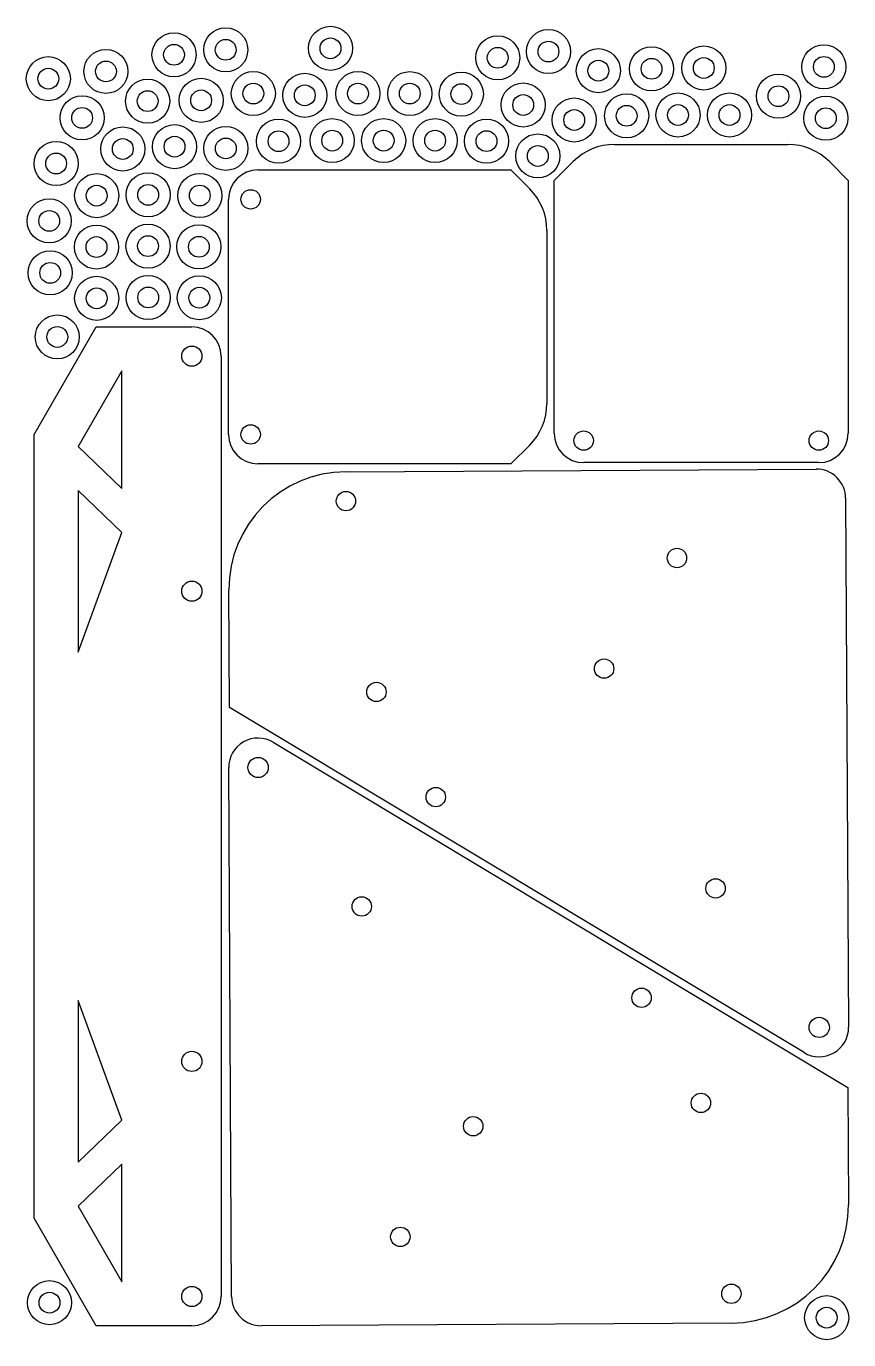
# Model space of a CAD drawing. Header units: inches. Extents: x 1.3 to 8.3, y 1.6 to 12.8.
import ezdxf

# ---------------------------------------------------------------- set-up
doc = ezdxf.new("R2010")
doc.units = ezdxf.units.IN
doc.header["$MEASUREMENT"] = 0
doc.layers.add('1', color=1, linetype='Continuous', lineweight=25)

msp = doc.modelspace()

# ---------------------------------------------------------------- linework, layer by layer
at = {"layer": '1', "color": 7}
for p, q in [((6.2667, 11.7968), (7.7395, 11.7968)), ((5.7531, 11.4903), (5.9132, 11.6503)), ((8.093, 11.6503), (8.2531, 11.4903)), ((3.2332, 11.5792), (5.3841, 11.5792)), ((5.3841, 11.5792), (5.5441, 11.4191)), ((5.7531, 9.3394), (5.7531, 11.4903)), ((8.2531, 11.4903), (8.2531, 9.3394)), ((2.9832, 9.3292), (2.9832, 11.3292)), ((5.6906, 11.0656), (5.6906, 9.5928)), ((1.3288, 9.3286), (1.8582, 10.2456)), ((1.8582, 10.2456), (2.6707, 10.2456)), ((2.9207, 9.9956), (2.9207, 1.9956)), ((2.0746, 9.8704), (1.7038, 9.2281)), ((2.0746, 8.8706), (2.0746, 9.8704)), ((1.3288, 2.6625), (1.3288, 9.3286)), ((1.7038, 9.2281), (2.0746, 8.8706)), ((5.5441, 9.2393), (5.3841, 9.0792)), ((5.3841, 9.0792), (3.2332, 9.0792)), ((8.0031, 9.0894), (6.0031, 9.0894)), ((3.9799, 9.0122), (7.9799, 9.0346)), ((1.7038, 8.8531), (1.7038, 7.4768)), ((2.0746, 8.4956), (1.7038, 8.8531)), ((8.2313, 8.786), (8.2565, 4.2861)), ((1.7038, 7.4768), (2.0746, 8.4956)), ((2.9912, 7.0066), (2.9856, 8.0066)), ((7.8778, 4.0704), (2.9912, 7.0066)), ((3.3628, 6.7104), (8.2494, 3.7742)), ((3.0093, 1.9947), (2.9841, 6.4947)), ((2.0746, 3.4956), (1.7038, 4.5143)), ((1.7038, 4.5143), (1.7038, 3.138)), ((8.2494, 3.7742), (8.255, 2.7742)), ((1.7038, 3.138), (2.0746, 3.4956)), ((2.0746, 3.1206), (1.7038, 2.763)), ((2.0746, 2.1208), (2.0746, 3.1206)), ((1.7038, 2.763), (2.0746, 2.1208)), ((1.8582, 1.7456), (1.3288, 2.6625)), ((2.6707, 1.7456), (1.8582, 1.7456)), ((7.2607, 1.7686), (3.2607, 1.7461))]:
    msp.add_line(p, q, dxfattribs=at)
for centre, radius in [((2.5191, 12.5596), 0.1875), ((2.9588, 12.602), 0.1875), ((3.8497, 12.6144), 0.1875), ((5.7035, 12.5865), 0.1875), ((2.5191, 12.5596), 0.0885), ((2.9588, 12.602), 0.0885), ((3.8497, 12.6144), 0.0885), ((5.2721, 12.534), 0.1875), ((5.7035, 12.5865), 0.0885), ((6.5804, 12.4402), 0.1875), ((7.0245, 12.4468), 0.1875), ((8.0462, 12.4561), 0.1875), ((1.45, 12.3558), 0.1875), ((1.94, 12.4179), 0.1875), ((5.2721, 12.534), 0.0885), ((6.1282, 12.4241), 0.1875), ((6.5804, 12.4402), 0.0885), ((7.0245, 12.4468), 0.0885), ((8.0462, 12.4561), 0.0885), ((1.45, 12.3558), 0.0885), ((1.94, 12.4179), 0.0885), ((3.1937, 12.2292), 0.1875), ((4.0832, 12.2292), 0.1875), ((4.5243, 12.2291), 0.1875), ((4.9624, 12.225), 0.1875), ((6.1282, 12.4241), 0.0885), ((2.2947, 12.1652), 0.1875), ((2.7497, 12.1715), 0.1875), ((3.1937, 12.2292), 0.0885), ((3.631, 12.2144), 0.1875), ((3.631, 12.2144), 0.0885), ((4.0832, 12.2292), 0.0885), ((4.5243, 12.2291), 0.0885), ((4.9624, 12.225), 0.0885), ((5.489, 12.1323), 0.1875), ((7.6597, 12.2069), 0.1875), ((7.6597, 12.2069), 0.0885), ((1.7373, 12.0225), 0.1875), ((2.2947, 12.1652), 0.0885), ((2.7497, 12.1715), 0.0885), ((5.489, 12.1323), 0.0885), ((5.9227, 12.0046), 0.1875), ((6.3686, 12.0405), 0.1875), ((6.8057, 12.0468), 0.1875), ((7.2432, 12.0468), 0.1875), ((8.0628, 12.0195), 0.1875), ((1.7373, 12.0225), 0.0885), ((5.9227, 12.0046), 0.0885), ((6.3686, 12.0405), 0.0885), ((6.8057, 12.0468), 0.0885), ((7.2432, 12.0468), 0.0885), ((8.0628, 12.0195), 0.0885), ((2.5238, 11.7776), 0.1875), ((3.4081, 11.8237), 0.1875), ((3.8644, 11.8292), 0.1875), ((4.3019, 11.8292), 0.1875), ((4.7394, 11.8292), 0.1875), ((5.1768, 11.8249), 0.1875), ((2.0832, 11.758), 0.1875), ((2.0832, 11.758), 0.0885), ((2.5238, 11.7776), 0.0885), ((2.9598, 11.7628), 0.1875), ((2.9598, 11.7628), 0.0885), ((3.4081, 11.8237), 0.0885), ((3.8644, 11.8292), 0.0885), ((4.3019, 11.8292), 0.0885), ((4.7394, 11.8292), 0.0885), ((5.1768, 11.8249), 0.0885), ((5.6135, 11.6986), 0.1875), ((1.5163, 11.6345), 0.1875), ((5.6135, 11.6986), 0.0885), ((1.5163, 11.6345), 0.0885), ((1.8615, 11.361), 0.1875), ((2.2991, 11.3675), 0.1875), ((2.7382, 11.3617), 0.1875), ((1.8615, 11.361), 0.0885), ((2.2991, 11.3675), 0.0885), ((2.7382, 11.3617), 0.0885), ((3.1707, 11.3292), 0.0825), ((1.4579, 11.1459), 0.1875), ((1.4579, 11.1459), 0.0885), ((1.8596, 10.9236), 0.1875), ((2.2981, 10.9317), 0.1875), ((2.7308, 10.926), 0.1875), ((1.8596, 10.9236), 0.0885), ((2.2981, 10.9317), 0.0885), ((2.7308, 10.926), 0.0885), ((1.466, 10.7037), 0.1875), ((1.466, 10.7037), 0.0885), ((1.8615, 10.4874), 0.1875), ((2.2996, 10.4946), 0.1875), ((2.7344, 10.4924), 0.1875), ((1.8615, 10.4874), 0.0885), ((2.2996, 10.4946), 0.0885), ((2.7344, 10.4924), 0.0885), ((1.5262, 10.1587), 0.1875), ((1.5262, 10.1587), 0.0885), ((2.6707, 9.9956), 0.086), ((3.1707, 9.3292), 0.0825), ((6.0031, 9.2769), 0.0825), ((8.0031, 9.2769), 0.0825), ((3.9813, 8.7622), 0.0825), ((6.7966, 8.278), 0.0825), ((2.6707, 7.9956), 0.086), ((6.1769, 7.337), 0.0825), ((4.2405, 7.1386), 0.0825), ((3.2341, 6.4961), 0.086), ((4.7455, 6.2441), 0.0825), ((7.1249, 5.4673), 0.0825), ((4.1157, 5.3135), 0.0825), ((6.4951, 4.5366), 0.0825), ((8.0065, 4.2847), 0.086), ((2.6707, 3.9956), 0.086), ((7.0001, 3.6422), 0.0825), ((5.0637, 3.4438), 0.0825), ((4.444, 2.5028), 0.0825), ((1.4598, 1.9429), 0.1875), ((1.4598, 1.9429), 0.0885), ((2.6707, 1.9956), 0.086), ((7.2593, 2.0186), 0.0825), ((8.0699, 1.815), 0.1875), ((8.0699, 1.815), 0.0885)]:
    msp.add_circle(centre, radius, dxfattribs=at)
for centre, radius, start, end in [((6.2667, 11.2968), 0.5, 89.9999, 135), ((7.7395, 11.2968), 0.5, 45, 90), ((3.2332, 11.3292), 0.25, 90, 179.9998), ((5.1906, 11.0656), 0.5, 0, 45), ((2.6707, 9.9956), 0.25, 0, 90), ((5.1906, 9.5928), 0.5, 315, 0), ((3.2332, 9.3292), 0.25, 180, 270), ((6.0031, 9.3394), 0.25, 180, 270), ((8.0031, 9.3394), 0.25, 270, 0), ((3.9855, 8.0122), 1, 90.3218, 180.3218), ((7.9813, 8.7846), 0.25, 0.3217, 90.3217), ((3.2341, 6.4961), 0.25, 59.0001, 180.3217), ((8.0065, 4.2847), 0.25, 239, 0.3219), ((7.2551, 2.7686), 1, 270.3218, 0.3218), ((2.6707, 1.9956), 0.25, 270, 0), ((3.2593, 1.9961), 0.25, 180.3218, 270.3218)]:
    msp.add_arc(centre, radius, start, end, dxfattribs=at)

doc.saveas('drawing.dxf')
